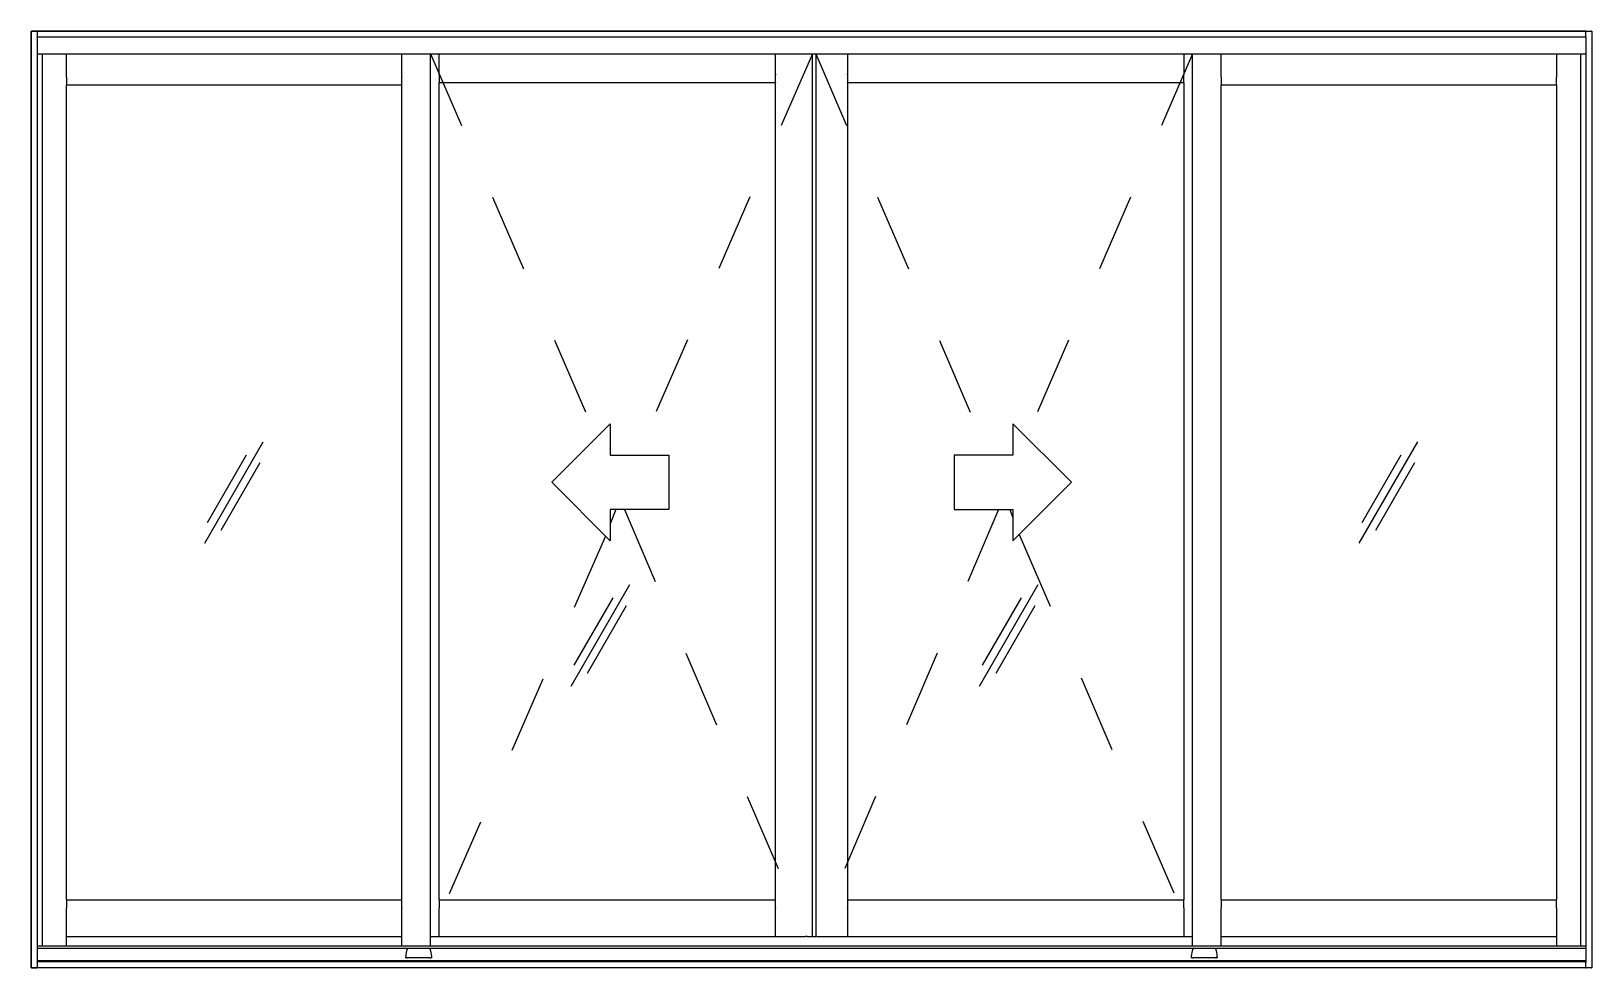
# Model space of a CAD drawing. Header units: millimetres. Extents: x 225.32 to 227.32, y 1057.61 to 1058.81.
import ezdxf

# ---------------------------------------------------------------- set-up
doc = ezdxf.new("R2010")
doc.units = ezdxf.units.MM
doc.header["$LTSCALE"] = 0.5
doc.linetypes.add('HIDDEN2', pattern=[0.1875, 0.125, -0.0625])
doc.layers.add('Gravia_Janelas', color=1, linetype='Continuous')
doc.layers.add('Gravia_Janelas_hidden2', color=1, linetype='HIDDEN2')

msp = doc.modelspace()

# ---------------------------------------------------------------- linework, layer by layer
at = {"layer": 'Gravia_Janelas'}
for p, q in [((225.3215, 1058.8095), (225.3219, 1058.8095)), ((225.3215, 1058.8095), (225.3215, 1057.6095)), ((225.3287, 1058.8095), (225.3219, 1058.8095)), ((225.3287, 1058.8095), (225.3291, 1058.8095)), ((225.3291, 1058.8091), (225.3291, 1058.8095)), ((227.3139, 1058.8095), (225.3291, 1058.8095)), ((225.3291, 1058.8091), (225.3291, 1058.8023)), ((225.3291, 1058.8019), (225.3291, 1058.8023)), ((227.3139, 1058.8019), (225.3291, 1058.8019)), ((225.3291, 1058.8019), (225.3291, 1057.6171)), ((227.3139, 1058.8095), (227.3139, 1058.8091)), ((227.3143, 1058.8095), (227.3139, 1058.8095)), ((227.3139, 1058.8023), (227.3139, 1058.8091)), ((227.3139, 1058.8023), (227.3139, 1058.8019)), ((227.3139, 1058.8019), (227.3139, 1057.6171)), ((227.3143, 1058.8095), (227.3211, 1058.8095)), ((227.3215, 1058.8095), (227.3211, 1058.8095)), ((227.3215, 1058.8095), (227.3215, 1057.6095)), ((225.3291, 1058.7805), (227.3139, 1058.7805)), ((225.3361, 1057.6376), (225.3361, 1058.7805)), ((225.3669, 1058.7514), (225.3669, 1058.7805)), ((225.7964, 1058.7514), (225.7964, 1058.7805)), ((225.8332, 1057.6376), (225.8332, 1058.7805)), ((225.8442, 1058.7544), (225.8442, 1058.7805)), ((226.2753, 1058.7544), (226.2753, 1058.7805)), ((226.3227, 1057.6496), (226.3227, 1058.7805)), ((226.3269, 1058.7805), (226.3269, 1057.6496)), ((226.3677, 1058.7805), (226.3677, 1058.7544)), ((226.7988, 1058.7805), (226.7988, 1058.7544)), ((226.8098, 1057.6376), (226.8098, 1058.7805)), ((226.8466, 1058.7514), (226.8466, 1058.7805)), ((227.2761, 1058.7805), (227.2761, 1058.7514)), ((227.3069, 1058.7805), (227.3069, 1057.6376)), ((225.3669, 1058.7507), (225.3669, 1058.7514)), ((225.3669, 1058.7507), (225.3669, 1058.7407)), ((225.3669, 1058.7404), (225.3669, 1058.7407)), ((225.3669, 1057.6967), (225.3669, 1058.7404)), ((225.7964, 1058.7404), (225.3669, 1058.7404)), ((225.7964, 1058.7514), (225.7964, 1058.7507)), ((225.7964, 1058.7407), (225.7964, 1058.7507)), ((225.7964, 1058.7407), (225.7964, 1058.7404)), ((225.7964, 1057.6967), (225.7964, 1058.7404)), ((225.8442, 1058.7537), (225.8442, 1058.7544)), ((225.8442, 1058.7537), (225.8442, 1058.7437)), ((225.8442, 1058.7434), (225.8442, 1058.7437)), ((225.8442, 1057.6967), (225.8442, 1058.7434)), ((226.2753, 1058.7434), (225.8442, 1058.7434)), ((226.2753, 1058.7544), (226.2753, 1058.7537)), ((226.2753, 1058.7437), (226.2753, 1058.7537)), ((226.2753, 1058.7437), (226.2753, 1058.7434)), ((226.2753, 1057.6967), (226.2753, 1058.7434)), ((226.3677, 1058.7537), (226.3677, 1058.7544)), ((226.3677, 1058.7537), (226.3677, 1058.7437)), ((226.3677, 1058.7434), (226.3677, 1058.7437)), ((226.7988, 1058.7434), (226.3677, 1058.7434)), ((226.3677, 1058.7434), (226.3677, 1057.6967)), ((226.7988, 1058.7544), (226.7988, 1058.7537)), ((226.7988, 1058.7437), (226.7988, 1058.7537)), ((226.7988, 1058.7437), (226.7988, 1058.7434)), ((226.7988, 1058.7434), (226.7988, 1057.6967)), ((226.8466, 1058.7507), (226.8466, 1058.7514)), ((226.8466, 1058.7507), (226.8466, 1058.7407)), ((226.8466, 1058.7404), (226.8466, 1058.7407)), ((227.2761, 1058.7404), (226.8466, 1058.7404)), ((226.8466, 1057.6967), (226.8466, 1058.7404)), ((227.2761, 1058.7514), (227.2761, 1058.7507)), ((227.2761, 1058.7407), (227.2761, 1058.7507)), ((227.2761, 1058.7407), (227.2761, 1058.7404)), ((227.2761, 1058.7404), (227.2761, 1057.6967)), ((225.5438, 1058.1535), (225.6188, 1058.2834)), ((227.0235, 1058.1535), (227.0985, 1058.2834)), ((225.5476, 1058.1802), (225.5976, 1058.2668)), ((227.0273, 1058.1802), (227.0773, 1058.2668)), ((225.5649, 1058.1702), (225.6149, 1058.2568)), ((227.0446, 1058.1702), (227.0946, 1058.2568)), ((226.0707, 1058.1965), (226.0635, 1058.1781)), ((226.5755, 1058.1965), (226.5795, 1058.1861)), ((226.0135, 1057.9705), (226.0885, 1058.1004)), ((226.537, 1057.9705), (226.612, 1058.1004)), ((226.0173, 1057.9971), (226.0673, 1058.0837)), ((226.5408, 1057.9971), (226.5908, 1058.0837)), ((226.0346, 1057.9871), (226.0846, 1058.0737)), ((226.5581, 1057.9871), (226.6081, 1058.0737)), ((225.3669, 1057.6964), (225.3669, 1057.6967)), ((225.3669, 1057.6967), (225.7964, 1057.6967)), ((225.3669, 1057.6964), (225.3669, 1057.6863)), ((225.3669, 1057.6857), (225.3669, 1057.6863)), ((225.3669, 1057.6376), (225.3669, 1057.6857)), ((225.7964, 1057.6967), (225.7964, 1057.6964)), ((225.7964, 1057.6863), (225.7964, 1057.6964)), ((225.7964, 1057.6863), (225.7964, 1057.6857)), ((225.7964, 1057.6376), (225.7964, 1057.6857)), ((225.8442, 1057.6964), (225.8442, 1057.6967)), ((225.8442, 1057.6967), (226.2753, 1057.6967)), ((225.8442, 1057.6964), (225.8442, 1057.6863)), ((225.8442, 1057.6857), (225.8442, 1057.6863)), ((225.8442, 1057.6496), (225.8442, 1057.6857)), ((226.2753, 1057.6967), (226.2753, 1057.6964)), ((226.2753, 1057.6863), (226.2753, 1057.6964)), ((226.2753, 1057.6863), (226.2753, 1057.6857)), ((226.2753, 1057.6496), (226.2753, 1057.6857)), ((226.3677, 1057.6964), (226.3677, 1057.6967)), ((226.3677, 1057.6967), (226.7988, 1057.6967)), ((226.3677, 1057.6964), (226.3677, 1057.6863)), ((226.3677, 1057.6857), (226.3677, 1057.6863)), ((226.3677, 1057.6857), (226.3677, 1057.6496)), ((226.7988, 1057.6967), (226.7988, 1057.6964)), ((226.7988, 1057.6863), (226.7988, 1057.6964)), ((226.7988, 1057.6863), (226.7988, 1057.6857)), ((226.7988, 1057.6857), (226.7988, 1057.6496)), ((226.8466, 1057.6964), (226.8466, 1057.6967)), ((226.8466, 1057.6967), (227.2761, 1057.6967)), ((226.8466, 1057.6964), (226.8466, 1057.6863)), ((226.8466, 1057.6857), (226.8466, 1057.6863)), ((226.8466, 1057.6376), (226.8466, 1057.6857)), ((227.2761, 1057.6967), (227.2761, 1057.6964)), ((227.2761, 1057.6863), (227.2761, 1057.6964)), ((227.2761, 1057.6863), (227.2761, 1057.6857)), ((227.2761, 1057.6857), (227.2761, 1057.6376)), ((225.3669, 1057.6496), (225.7964, 1057.6496)), ((225.8332, 1057.6496), (225.8439, 1057.6496)), ((225.8442, 1057.6496), (225.8439, 1057.6496)), ((225.8442, 1057.6496), (226.2753, 1057.6496)), ((226.2756, 1057.6496), (226.2753, 1057.6496)), ((226.2756, 1057.6496), (226.3132, 1057.6496)), ((226.3132, 1057.6496), (226.3138, 1057.6496)), ((226.3161, 1057.6496), (226.3138, 1057.6496)), ((226.3161, 1057.6496), (226.3215, 1057.6496)), ((226.3227, 1057.6496), (226.3215, 1057.6496)), ((226.3227, 1057.6496), (226.3265, 1057.6496)), ((226.3265, 1057.6496), (226.3269, 1057.6496)), ((226.3285, 1057.6496), (226.3269, 1057.6496)), ((226.3285, 1057.6496), (226.3674, 1057.6496)), ((226.3677, 1057.6496), (226.3674, 1057.6496)), ((226.3677, 1057.6496), (226.7988, 1057.6496)), ((226.7991, 1057.6496), (226.7988, 1057.6496)), ((226.7991, 1057.6496), (226.8098, 1057.6496)), ((226.8466, 1057.6496), (227.2761, 1057.6496)), ((225.3291, 1057.6376), (227.3139, 1057.6376)), ((225.3291, 1057.6346), (227.3139, 1057.6346)), ((225.8027, 1057.6221), (225.8013, 1057.6221)), ((225.8027, 1057.6221), (225.8039, 1057.6221)), ((225.8323, 1057.6221), (225.8039, 1057.6221)), ((225.8323, 1057.6221), (225.8335, 1057.6221)), ((225.8348, 1057.6221), (225.8335, 1057.6221)), ((226.8095, 1057.6221), (226.8081, 1057.6221)), ((226.8095, 1057.6221), (226.8107, 1057.6221)), ((226.8391, 1057.6221), (226.8107, 1057.6221)), ((226.8391, 1057.6221), (226.8403, 1057.6221)), ((226.8416, 1057.6221), (226.8403, 1057.6221)), ((225.3219, 1057.6095), (225.3215, 1057.6095)), ((225.3219, 1057.6095), (225.3287, 1057.6095)), ((225.3291, 1057.6095), (225.3287, 1057.6095)), ((227.3139, 1057.6186), (225.3291, 1057.6186)), ((225.3291, 1057.6167), (225.3291, 1057.6171)), ((227.3139, 1057.6171), (225.3291, 1057.6171)), ((225.3291, 1057.6167), (225.3291, 1057.6099)), ((225.3291, 1057.6095), (225.3291, 1057.6099)), ((227.3139, 1057.6095), (225.3291, 1057.6095)), ((227.3139, 1057.6171), (227.3139, 1057.6167)), ((227.3139, 1057.6099), (227.3139, 1057.6167)), ((227.3139, 1057.6099), (227.3139, 1057.6095)), ((227.3139, 1057.6095), (227.3143, 1057.6095)), ((227.3211, 1057.6095), (227.3143, 1057.6095)), ((227.3211, 1057.6095), (227.3215, 1057.6095))]:
    msp.add_line(p, q, dxfattribs=at)
at = {"layer": 'Gravia_Janelas', "color": 2}
msp.add_lwpolyline([(225.3215, 1058.8095), (227.3215, 1058.8095), (227.3215, 1057.6095), (225.3215, 1057.6095)], close=True, dxfattribs=at)
at = {"layer": 'Gravia_Janelas'}
for points in [[(225.9885, 1058.2315), (226.0635, 1058.3065), (226.0635, 1058.2665), (226.1385, 1058.2665), (226.1385, 1058.1965), (226.0635, 1058.1965), (226.0635, 1058.1565), (225.9885, 1058.2315)], [(226.6545, 1058.2315), (226.5795, 1058.3065), (226.5795, 1058.2665), (226.5045, 1058.2665), (226.5045, 1058.1965), (226.5795, 1058.1965), (226.5795, 1058.1565), (226.6545, 1058.2315)]]:
    msp.add_lwpolyline(points, close=True, dxfattribs=at)
for points in [[(225.8033, 1057.6332), (225.8033, 1057.6332), (225.8033, 1057.6333), (225.8033, 1057.6333), (225.8034, 1057.6333), (225.8034, 1057.6333), (225.8034, 1057.6333), (225.8034, 1057.6333), (225.8034, 1057.6333), (225.8034, 1057.6333), (225.8034, 1057.6333), (225.8034, 1057.6333), (225.8034, 1057.6334), (225.8034, 1057.6334), (225.8034, 1057.6334), (225.8034, 1057.6334), (225.8034, 1057.6334), (225.8034, 1057.6334), (225.8034, 1057.6334), (225.8034, 1057.6334), (225.8034, 1057.6334), (225.8034, 1057.6334), (225.8034, 1057.6335), (225.8034, 1057.6335), (225.8034, 1057.6335)], [(225.8034, 1057.6335), (225.8035, 1057.6335), (225.8035, 1057.6336), (225.8035, 1057.6337), (225.8035, 1057.6337), (225.8036, 1057.6338), (225.8036, 1057.6339), (225.8037, 1057.6339), (225.8037, 1057.634), (225.8037, 1057.634), (225.8038, 1057.6341), (225.8038, 1057.6341), (225.8038, 1057.6342), (225.8039, 1057.6342), (225.8039, 1057.6343), (225.804, 1057.6343), (225.804, 1057.6344), (225.804, 1057.6344), (225.8041, 1057.6344), (225.8041, 1057.6345), (225.8042, 1057.6345), (225.8042, 1057.6345), (225.8043, 1057.6346), (225.8043, 1057.6346), (225.8043, 1057.6346)], [(225.8318, 1057.6346), (225.8319, 1057.6346), (225.8319, 1057.6346), (225.832, 1057.6345), (225.832, 1057.6345), (225.832, 1057.6345), (225.8321, 1057.6344), (225.8321, 1057.6344), (225.8322, 1057.6344), (225.8322, 1057.6343), (225.8322, 1057.6343), (225.8323, 1057.6342), (225.8323, 1057.6342), (225.8324, 1057.6341), (225.8324, 1057.6341), (225.8324, 1057.634), (225.8325, 1057.634), (225.8325, 1057.6339), (225.8326, 1057.6339), (225.8326, 1057.6338), (225.8326, 1057.6337), (225.8327, 1057.6337), (225.8327, 1057.6336), (225.8327, 1057.6335), (225.8327, 1057.6335)], [(225.8327, 1057.6335), (225.8327, 1057.6335), (225.8327, 1057.6335), (225.8327, 1057.6334), (225.8328, 1057.6334), (225.8328, 1057.6334), (225.8328, 1057.6334), (225.8328, 1057.6334), (225.8328, 1057.6334), (225.8328, 1057.6334), (225.8328, 1057.6334), (225.8328, 1057.6334), (225.8328, 1057.6334), (225.8328, 1057.6333), (225.8328, 1057.6333), (225.8328, 1057.6333), (225.8328, 1057.6333), (225.8328, 1057.6333), (225.8328, 1057.6333), (225.8328, 1057.6333), (225.8328, 1057.6333), (225.8328, 1057.6333), (225.8328, 1057.6333), (225.8328, 1057.6332), (225.8328, 1057.6332)], [(226.8101, 1057.6332), (226.8101, 1057.6332), (226.8101, 1057.6333), (226.8101, 1057.6333), (226.8102, 1057.6333), (226.8102, 1057.6333), (226.8102, 1057.6333), (226.8102, 1057.6333), (226.8102, 1057.6333), (226.8102, 1057.6333), (226.8102, 1057.6333), (226.8102, 1057.6333), (226.8102, 1057.6334), (226.8102, 1057.6334), (226.8102, 1057.6334), (226.8102, 1057.6334), (226.8102, 1057.6334), (226.8102, 1057.6334), (226.8102, 1057.6334), (226.8102, 1057.6334), (226.8102, 1057.6334), (226.8102, 1057.6334), (226.8102, 1057.6335), (226.8102, 1057.6335), (226.8102, 1057.6335)], [(226.8102, 1057.6335), (226.8103, 1057.6335), (226.8103, 1057.6336), (226.8103, 1057.6337), (226.8103, 1057.6337), (226.8104, 1057.6338), (226.8104, 1057.6339), (226.8105, 1057.6339), (226.8105, 1057.634), (226.8105, 1057.634), (226.8106, 1057.6341), (226.8106, 1057.6341), (226.8106, 1057.6342), (226.8107, 1057.6342), (226.8107, 1057.6343), (226.8108, 1057.6343), (226.8108, 1057.6344), (226.8108, 1057.6344), (226.8109, 1057.6344), (226.8109, 1057.6345), (226.811, 1057.6345), (226.811, 1057.6345), (226.8111, 1057.6346), (226.8111, 1057.6346), (226.8111, 1057.6346)], [(226.8386, 1057.6346), (226.8387, 1057.6346), (226.8387, 1057.6346), (226.8388, 1057.6345), (226.8388, 1057.6345), (226.8388, 1057.6345), (226.8389, 1057.6344), (226.8389, 1057.6344), (226.839, 1057.6344), (226.839, 1057.6343), (226.839, 1057.6343), (226.8391, 1057.6342), (226.8391, 1057.6342), (226.8392, 1057.6341), (226.8392, 1057.6341), (226.8392, 1057.634), (226.8393, 1057.634), (226.8393, 1057.6339), (226.8394, 1057.6339), (226.8394, 1057.6338), (226.8394, 1057.6337), (226.8395, 1057.6337), (226.8395, 1057.6336), (226.8395, 1057.6335), (226.8395, 1057.6335)], [(226.8395, 1057.6335), (226.8395, 1057.6335), (226.8395, 1057.6335), (226.8395, 1057.6334), (226.8396, 1057.6334), (226.8396, 1057.6334), (226.8396, 1057.6334), (226.8396, 1057.6334), (226.8396, 1057.6334), (226.8396, 1057.6334), (226.8396, 1057.6334), (226.8396, 1057.6334), (226.8396, 1057.6334), (226.8396, 1057.6333), (226.8396, 1057.6333), (226.8396, 1057.6333), (226.8396, 1057.6333), (226.8396, 1057.6333), (226.8396, 1057.6333), (226.8396, 1057.6333), (226.8396, 1057.6333), (226.8396, 1057.6333), (226.8396, 1057.6333), (226.8396, 1057.6332), (226.8396, 1057.6332)]]:
    msp.add_lwpolyline(points, dxfattribs=at)
for centre, start, end in [((225.8333, 1057.6221), 163.6817, 180), ((225.8333, 1057.6221), 159.6191, 163.6817), ((225.8028, 1057.6221), 16.3183, 20.3809), ((225.8028, 1057.6221), 0, 16.3183), ((226.8401, 1057.6221), 163.6817, 180), ((226.8401, 1057.6221), 159.6191, 163.6817), ((226.8096, 1057.6221), 16.3183, 20.3809), ((226.8096, 1057.6221), 0, 16.3183)]:
    msp.add_arc(centre, 0.032, start, end, dxfattribs=at)
at = {"layer": 'Gravia_Janelas_hidden2'}
for p, q in [((225.8332, 1058.7805), (226.0461, 1058.2891)), ((226.3227, 1058.7805), (226.0981, 1058.2665)), ((226.3269, 1058.7805), (226.5486, 1058.2665)), ((226.8098, 1058.7805), (226.5968, 1058.2891)), ((226.0817, 1058.1965), (226.316, 1057.6496)), ((226.5612, 1058.1965), (226.3269, 1057.6496)), ((226.0574, 1058.1626), (225.8332, 1057.6496)), ((226.5877, 1058.1647), (226.8098, 1057.6496))]:
    msp.add_line(p, q, dxfattribs=at)

doc.saveas('drawing.dxf')
